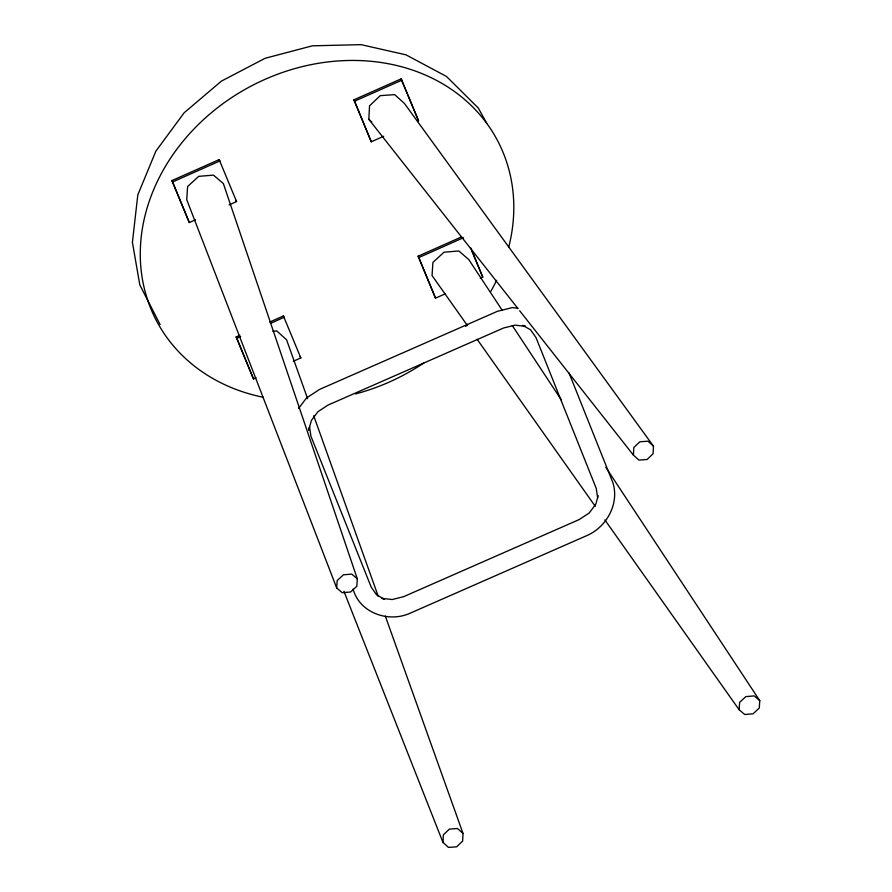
<?xml version="1.0" encoding="UTF-8"?>
<svg xmlns="http://www.w3.org/2000/svg" width="892" height="892" viewBox="0 0 892 892"><rect width="100%" height="100%" fill="white"/><g stroke="black" fill="none" stroke-linecap="round" stroke-linejoin="round"><path stroke-width="1.34" d="M442.99 842.449L443.369 834.867L449.39 829.092L457.54 828.523L463.026 833.485L462.636 841.078L456.604 846.831L448.475 847.4L442.99 842.449L343.922 591.296M517.94 308.554L368.842 119.338L369.544 105.869L380.248 95.645L394.688 94.641L404.41 103.427L653.457 446.156L653.089 453.738L647.057 459.514L638.906 460.082L633.42 455.121L519.657 310.739M633.42 455.121L633.811 447.528L639.854 441.774L647.982 441.205L653.457 446.156M357.313 578.852L356.822 586.278L350.567 592.009L342.227 592.701L336.685 587.939L186.729 199.674L187.61 186.528L198.682 176.36L213.478 175.122L223.346 183.551L357.313 578.852L351.76 574.102L343.42 574.805L337.187 580.536L336.685 587.939M739.133 709.753L739.624 702.327L745.879 696.596L754.219 695.905L759.761 700.666L759.27 708.07L753.038 713.801L744.697 714.503L739.133 709.753L604.888 519.936M598.175 495.696L595.744 504.348L589.144 513.045L579.209 519.557L403.652 596.659L392.257 599.513L381.72 598.342M298.608 408.391L306.525 397.966L319.548 389.425L497.357 311.341L512.298 307.595L517.817 308.208M171.9 180.585L219.164 159.612L219.878 160.961L172.613 181.935L171.9 180.585L189.305 222.543L195.515 219.789M383.705 136.264L371.273 141.795L353.868 99.826L401.132 78.853L418.538 120.81L401.132 78.853M353.868 99.826L354.581 101.175L401.846 80.202M229.099 204.881L236.57 201.57L219.164 159.612M256.037 377.807L253.551 378.91L252.837 377.561L236.146 336.942L239.881 335.292M269.73 322.045L283.411 315.969L284.124 317.318L270.443 323.395M445.476 293.736L435.519 298.151L418.114 256.194L461.655 236.871M236.146 336.942L236.859 338.291L240.595 336.641M418.114 256.194L418.839 257.543L463.606 237.662M293.357 361.238L300.816 357.926L283.411 315.969M480.297 278.282L482.784 277.178L470.798 247.987M272.874 331.233L276.821 330.954L286.555 339.774L307.617 398.702M522.667 325.346L525.477 326.327L514.94 325.156L503.534 328.011L327.977 405.113L318.043 411.625L311.442 420.31L308.665 430.212L309.513 426.844L310.962 436.311L371.228 587.17L376.647 594.897L384.53 599.312L382.657 598.666M523.794 325.981L530.55 329.772L535.969 337.499L596.224 488.359L597.673 497.825M368.842 119.338L371.763 121.981M467.43 325.569L432.051 275.561L432.921 262.382L444.026 252.202L458.834 250.986L468.668 259.427L502.374 310.516M477.075 339.205L595.243 506.299M512.331 325.613L561.358 399.928M605.791 467.274L759.761 700.666M486.72 123.308L478.357 108.099L446.491 76.456L405.949 54.825L361.037 44.645L312.345 45.827L265.136 58.281L221.406 81.116L184.153 112.771L155.899 151.105L137.814 194.857L132.406 242.345L139.81 284.894L160.114 324.554M482.784 277.178L471.645 250.44M235.845 200.221L236.57 201.57M300.102 356.588L300.816 357.926M354.581 101.175L371.273 141.795M418.839 257.543L435.519 298.151M172.613 181.935L189.305 222.543M236.859 338.291L253.551 378.91M569.04 372.945L612.871 482.65C619.483 503.445 607.006 526.425 587.638 535.245L409.841 613.328C388.343 622.951 359.554 612.86 353.098 589.144M313.705 415.728L378.308 596.447M385.322 616.093L463.026 833.485M263.396 397.308A192.862 163.381 -28 0 1 149.131 201.614A192.862 163.381 -28 0 1 376.982 61.949A192.862 163.381 -28 0 1 508.797 246.883M496.588 280.356A192.862 163.381 -28 0 1 490.778 291.472M467.564 324.331A192.862 163.381 -28 0 1 465.713 326.45M423.923 362.899A192.862 163.381 -28 0 1 355.44 393.952"/></g></svg>
